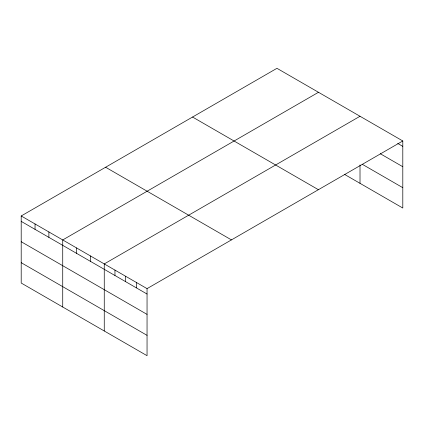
<?xml version="1.0" encoding="UTF-8"?>
<svg xmlns="http://www.w3.org/2000/svg" width="424" height="424" viewBox="0 0 424 424"><rect width="100%" height="100%" fill="white"/><g stroke="black" fill="none" stroke-linecap="round" stroke-linejoin="round"><path stroke-width="0.64" d="M402.8 140.969L276.952 68.312L21.2 215.97L21.2 283.031L147.048 355.688L147.048 288.627L402.8 140.969L402.8 208.03L344.511 174.375M318.482 92.289L62.731 239.947L62.731 307.008M360.013 116.266L104.256 263.924L104.256 330.985M397.733 143.45L402.8 146.375M380.28 153.721L402.8 166.722M362.266 164.279L402.8 187.684M192.554 117.04L318.403 189.698M105.597 167.242L231.446 239.899M21.2 215.97L147.048 288.627M21.2 221.376L147.048 294.033M21.2 241.722L147.048 314.38M21.2 262.684L147.048 335.342M360.013 164.952L360.013 183.327M136.348 282.453L136.348 287.859M125.652 276.273L125.652 281.679M114.957 270.099L114.957 275.505M90.418 255.932L90.418 261.338M76.574 247.939L76.574 253.345M48.887 231.954L48.887 237.361M35.044 223.962L35.044 229.368"/></g></svg>
